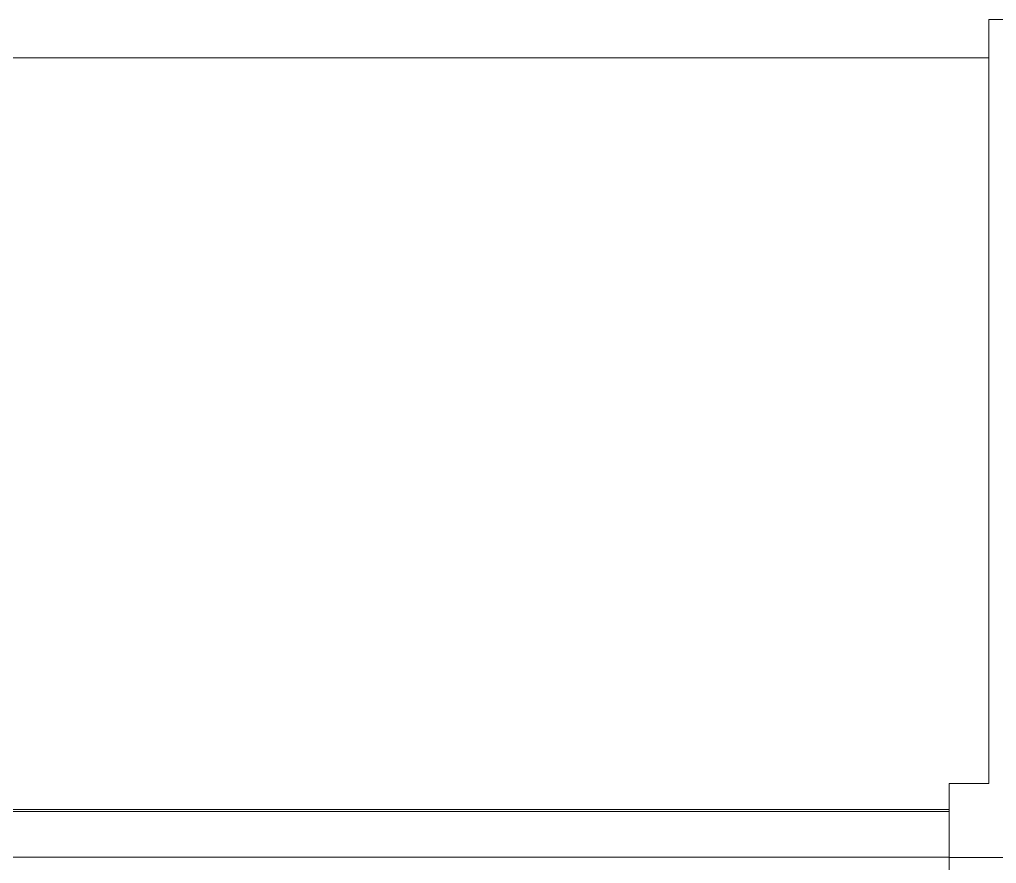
# Model space of a CAD drawing. Extents: x -518115 to 790560, y -210384 to 1628073.
# Drawn here: x 416678.4 to 416769.2, y 182240 to 182318.4 of the extents above; entities that cross this region are included whole.
import ezdxf

# ---------------------------------------------------------------- set-up
doc = ezdxf.new("R2010")
doc.units = 0
doc.header["$LTSCALE"] = 1000
doc.header["$MEASUREMENT"] = 0
doc.layers.add('平面-空调预留孔', color=173, linetype='Continuous', lineweight=15)

# ---------------------------------------------------------------- blocks, each defined once
blk = doc.blocks.new('gdgdgdrgdfsfs')
at = {"layer": '平面-空调预留孔'}
for p, q in [((701373.32, 763967.56), (701455.02, 763967.56)), ((701455.02, 763967.56), (701455.02, 763849.22)), ((703030.02, 763961.62), (701455.02, 763961.62)), ((701455.02, 763849.22), (701461.18, 763849.22)), ((701461.18, 763849.22), (701461.18, 763834.7)), ((703023.86, 763845.19), (701461.18, 763845.19)), ((703023.86, 763844.89), (701461.18, 763844.89)), ((701461.18, 763837.76), (701452.7, 763837.76)), ((703023.86, 763837.79), (701461.18, 763837.79))]:
    blk.add_line(p, q, dxfattribs=at)

msp = doc.modelspace()

# ---------------------------------------------------------------- block references
at = {"layer": '平面-空调预留孔', "xscale": -0.6, "yscale": 0.6, "zscale": 0.6}
msp.add_blockref('gdgdgdrgdfsfs', (837641.558, -276062.14), dxfattribs=at)

doc.saveas('drawing.dxf')
